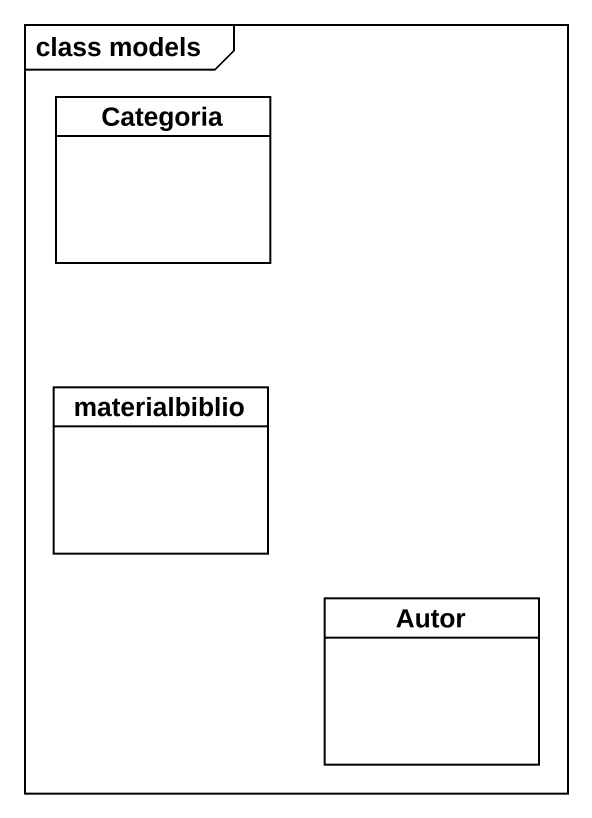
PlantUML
@startuml
mainframe class models
hide circle
hide empty members
class Categoria
class materialbiblio
class Autor
@enduml
